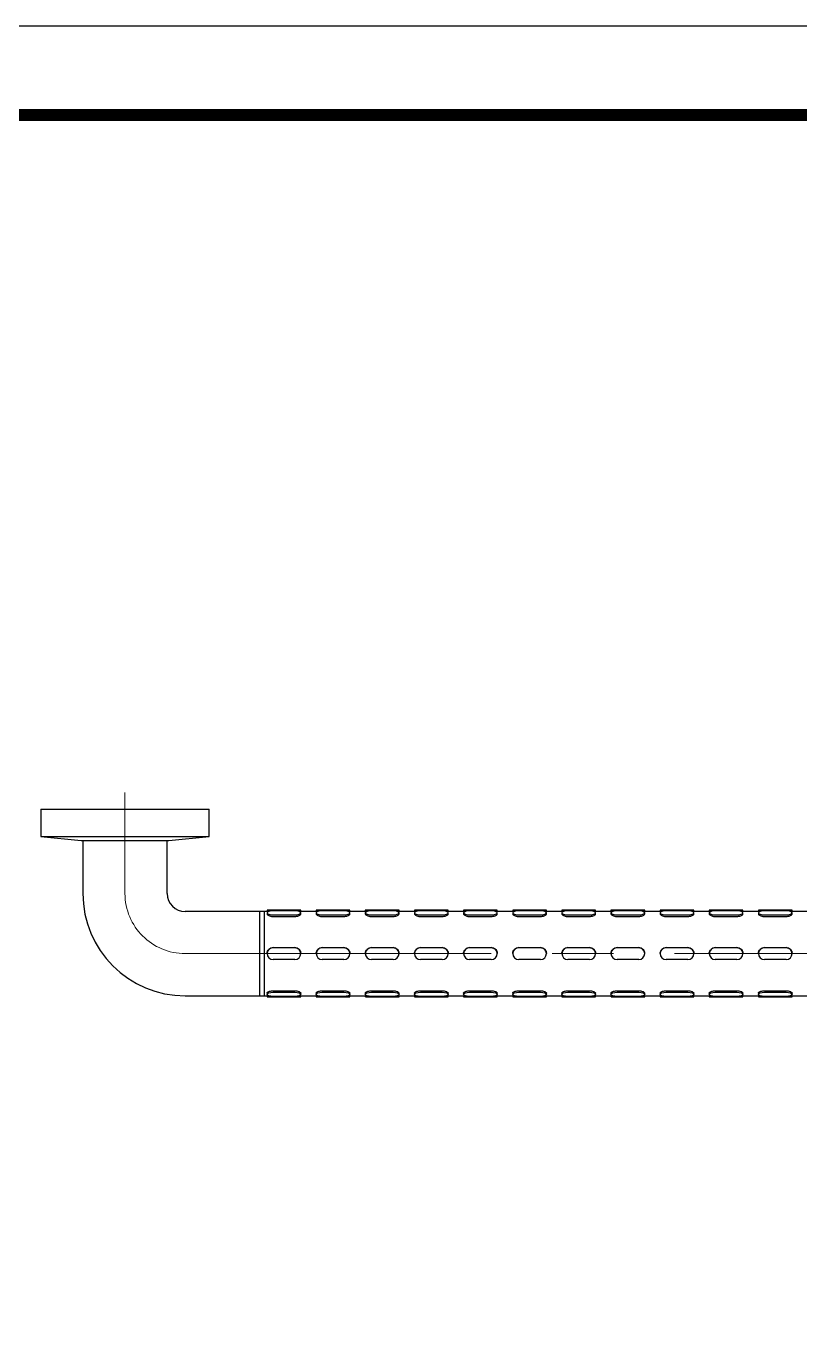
# Model space of a CAD drawing. Extents: x 0 to 2170, y 0 to 1590.
# Drawn here: x 281 to 602, y 1047 to 1590 of the extents above; entities that cross this region are included whole.
import ezdxf

# ---------------------------------------------------------------- set-up
doc = ezdxf.new("R2010")
doc.units = 0
doc.header["$LTSCALE"] = 10
doc.header["$MEASUREMENT"] = 0
doc.linetypes.add('CENTERX2', pattern=[20.32, 12.7, -2.54, 2.54, -2.54])
doc.layers.get('0').update_dxf_attribs({"linetype": 'CONTINUOUS'})
doc.layers.add('中心线层', color=1, linetype='CENTERX2', lineweight=25)

msp = doc.modelspace()

# ---------------------------------------------------------------- linework, layer by layer
at = {"color": 7, "linetype": 'Continuous', "lineweight": 25}
for p, q in [((286.72, 1264.93), (286.72, 1253.55)), ((286.72, 1264.93), (356.72, 1264.93)), ((356.72, 1253.55), (356.72, 1264.93)), ((286.72, 1253.55), (303.47, 1251.93)), ((286.72, 1253.55), (356.72, 1253.55)), ((303.47, 1251.93), (321.72, 1251.93)), ((304.22, 1251.93), (304.22, 1229.93)), ((321.72, 1251.93), (339.97, 1251.93)), ((339.22, 1229.93), (339.22, 1251.93)), ((339.97, 1251.93), (356.72, 1253.55)), ((380.72, 1222.93), (380.72, 1222.43)), ((392.22, 1222.93), (383.22, 1222.93)), ((383.22, 1222.93), (392.22, 1222.93)), ((392.22, 1222.7), (383.22, 1222.7)), ((394.72, 1222.43), (394.72, 1222.93)), ((401.12, 1222.93), (401.12, 1222.43)), ((412.62, 1222.93), (403.62, 1222.93)), ((403.62, 1222.93), (412.62, 1222.93)), ((412.62, 1222.7), (403.62, 1222.7)), ((415.12, 1222.43), (415.12, 1222.93)), ((421.52, 1222.93), (421.52, 1222.43)), ((433.02, 1222.93), (424.02, 1222.93)), ((424.02, 1222.93), (433.02, 1222.93)), ((433.02, 1222.7), (424.02, 1222.7)), ((435.52, 1222.43), (435.52, 1222.93)), ((441.92, 1222.93), (441.92, 1222.43)), ((453.42, 1222.93), (444.42, 1222.93)), ((444.42, 1222.93), (453.42, 1222.93)), ((453.42, 1222.7), (444.42, 1222.7)), ((455.92, 1222.43), (455.92, 1222.93)), ((462.32, 1222.93), (462.32, 1222.43)), ((473.82, 1222.93), (464.82, 1222.93)), ((464.82, 1222.93), (473.82, 1222.93)), ((473.82, 1222.7), (464.82, 1222.7)), ((476.32, 1222.43), (476.32, 1222.93)), ((482.72, 1222.93), (482.72, 1222.43)), ((494.22, 1222.93), (485.22, 1222.93)), ((485.22, 1222.93), (494.22, 1222.93)), ((494.22, 1222.7), (485.22, 1222.7)), ((496.72, 1222.43), (496.72, 1222.93)), ((503.12, 1222.93), (503.12, 1222.43)), ((514.62, 1222.93), (505.62, 1222.93)), ((505.62, 1222.93), (514.62, 1222.93)), ((514.62, 1222.7), (505.62, 1222.7)), ((517.12, 1222.43), (517.12, 1222.93)), ((523.52, 1222.93), (523.52, 1222.43)), ((535.02, 1222.93), (526.02, 1222.93)), ((526.02, 1222.93), (535.02, 1222.93)), ((535.02, 1222.7), (526.02, 1222.7)), ((537.52, 1222.43), (537.52, 1222.93)), ((543.92, 1222.93), (543.92, 1222.43)), ((555.42, 1222.93), (546.42, 1222.93)), ((546.42, 1222.93), (555.42, 1222.93)), ((555.42, 1222.7), (546.42, 1222.7)), ((557.92, 1222.43), (557.92, 1222.93)), ((564.32, 1222.93), (564.32, 1222.43)), ((566.82, 1222.93), (575.82, 1222.93)), ((575.82, 1222.93), (566.82, 1222.93)), ((575.82, 1222.7), (566.82, 1222.7)), ((578.32, 1222.43), (578.32, 1222.93)), ((584.72, 1222.93), (584.72, 1222.43)), ((596.22, 1222.93), (587.22, 1222.93)), ((587.22, 1222.93), (596.22, 1222.93)), ((596.22, 1222.7), (587.22, 1222.7)), ((598.72, 1222.43), (598.72, 1222.93)), ((377.72, 1222.43), (346.72, 1222.43)), ((379.72, 1222.43), (377.72, 1222.43)), ((377.72, 1187.43), (377.72, 1222.43)), ((380.75, 1222.43), (379.72, 1222.43)), ((379.72, 1187.43), (379.72, 1222.43)), ((380.72, 1221.84), (380.72, 1221.37)), ((383.22, 1220.99), (392.22, 1220.99)), ((383.22, 1220.35), (392.22, 1220.35)), ((401.15, 1222.43), (394.69, 1222.43)), ((394.72, 1221.37), (394.72, 1221.84)), ((401.12, 1221.84), (401.12, 1221.37)), ((403.62, 1220.99), (412.62, 1220.99)), ((403.62, 1220.35), (412.62, 1220.35)), ((421.55, 1222.43), (415.09, 1222.43)), ((415.12, 1221.37), (415.12, 1221.84)), ((421.52, 1221.84), (421.52, 1221.37)), ((424.02, 1220.99), (433.02, 1220.99)), ((424.02, 1220.35), (433.02, 1220.35)), ((441.95, 1222.43), (435.49, 1222.43)), ((435.52, 1221.37), (435.52, 1221.84)), ((441.92, 1221.84), (441.92, 1221.37)), ((444.42, 1220.99), (453.42, 1220.99)), ((444.42, 1220.35), (453.42, 1220.35)), ((462.35, 1222.43), (455.89, 1222.43)), ((455.92, 1221.37), (455.92, 1221.84)), ((462.32, 1221.84), (462.32, 1221.37)), ((464.82, 1220.99), (473.82, 1220.99)), ((464.82, 1220.35), (473.82, 1220.35)), ((482.75, 1222.43), (476.29, 1222.43)), ((476.32, 1221.37), (476.32, 1221.84)), ((482.72, 1221.84), (482.72, 1221.37)), ((485.22, 1220.99), (494.22, 1220.99)), ((485.22, 1220.35), (494.22, 1220.35)), ((503.15, 1222.43), (496.69, 1222.43)), ((496.72, 1221.37), (496.72, 1221.84)), ((503.12, 1221.84), (503.12, 1221.37)), ((505.62, 1220.99), (514.62, 1220.99)), ((505.62, 1220.35), (514.62, 1220.35)), ((523.55, 1222.43), (517.09, 1222.43)), ((517.12, 1221.37), (517.12, 1221.84)), ((523.52, 1221.84), (523.52, 1221.37)), ((526.02, 1220.99), (535.02, 1220.99)), ((526.02, 1220.35), (535.02, 1220.35)), ((543.95, 1222.43), (537.49, 1222.43)), ((537.52, 1221.37), (537.52, 1221.84)), ((543.92, 1221.84), (543.92, 1221.37)), ((546.42, 1220.99), (555.42, 1220.99)), ((546.42, 1220.35), (555.42, 1220.35)), ((564.35, 1222.43), (557.89, 1222.43)), ((557.92, 1221.37), (557.92, 1221.84)), ((564.32, 1221.84), (564.32, 1221.37)), ((566.82, 1220.99), (575.82, 1220.99)), ((566.82, 1220.35), (575.82, 1220.35)), ((584.75, 1222.43), (578.29, 1222.43)), ((578.32, 1221.37), (578.32, 1221.84)), ((584.72, 1221.84), (584.72, 1221.37)), ((587.22, 1220.99), (596.22, 1220.99)), ((587.22, 1220.35), (596.22, 1220.35)), ((605.15, 1222.43), (598.69, 1222.43)), ((598.72, 1221.37), (598.72, 1221.84)), ((383.22, 1207.42), (392.22, 1207.42)), ((383.22, 1207.42), (392.22, 1207.42)), ((403.62, 1207.42), (412.62, 1207.42)), ((403.62, 1207.42), (412.62, 1207.42)), ((424.02, 1207.42), (433.02, 1207.42)), ((424.02, 1207.42), (433.02, 1207.42)), ((444.42, 1207.42), (453.42, 1207.42)), ((444.42, 1207.42), (453.42, 1207.42)), ((464.82, 1207.42), (473.82, 1207.42)), ((464.82, 1207.42), (473.82, 1207.42)), ((485.22, 1207.42), (494.22, 1207.42)), ((485.22, 1207.42), (494.22, 1207.42)), ((505.62, 1207.42), (514.62, 1207.42)), ((505.62, 1207.42), (514.62, 1207.42)), ((526.02, 1207.42), (535.02, 1207.42)), ((526.02, 1207.42), (535.02, 1207.42)), ((546.42, 1207.42), (555.42, 1207.42)), ((546.42, 1207.42), (555.42, 1207.42)), ((566.82, 1207.42), (575.82, 1207.42)), ((566.82, 1207.42), (575.82, 1207.42)), ((587.22, 1207.42), (596.22, 1207.42)), ((587.22, 1207.42), (596.22, 1207.42)), ((380.72, 1204.92), (380.72, 1204.92)), ((392.22, 1202.42), (383.22, 1202.42)), ((394.72, 1204.92), (394.72, 1204.92)), ((401.12, 1204.92), (401.12, 1204.92)), ((412.62, 1202.42), (403.62, 1202.42)), ((415.12, 1204.92), (415.12, 1204.92)), ((421.52, 1204.92), (421.52, 1204.92)), ((433.02, 1202.42), (424.02, 1202.42)), ((435.52, 1204.92), (435.52, 1204.92)), ((441.92, 1204.92), (441.92, 1204.92)), ((453.42, 1202.42), (444.42, 1202.42)), ((455.92, 1204.92), (455.92, 1204.92)), ((462.32, 1204.92), (462.32, 1204.92)), ((473.82, 1202.42), (464.82, 1202.42)), ((476.32, 1204.92), (476.32, 1204.92)), ((482.72, 1204.92), (482.72, 1204.92)), ((494.22, 1202.42), (485.22, 1202.42)), ((496.72, 1204.92), (496.72, 1204.92)), ((503.12, 1204.92), (503.12, 1204.92)), ((514.62, 1202.42), (505.62, 1202.42)), ((517.12, 1204.92), (517.12, 1204.92)), ((523.52, 1204.92), (523.52, 1204.92)), ((535.02, 1202.42), (526.02, 1202.42)), ((537.52, 1204.92), (537.52, 1204.92)), ((543.92, 1204.92), (543.92, 1204.92)), ((555.42, 1202.42), (546.42, 1202.42)), ((557.92, 1204.92), (557.92, 1204.92)), ((564.32, 1204.92), (564.32, 1204.92)), ((575.82, 1202.42), (566.82, 1202.42)), ((578.32, 1204.92), (578.32, 1204.92)), ((584.72, 1204.92), (584.72, 1204.92)), ((596.22, 1202.42), (587.22, 1202.42)), ((598.72, 1204.92), (598.72, 1204.92)), ((346.72, 1187.43), (377.72, 1187.43)), ((377.72, 1187.43), (379.72, 1187.43)), ((379.72, 1187.43), (380.75, 1187.43)), ((380.72, 1188.49), (380.72, 1188.01)), ((380.72, 1187.44), (380.72, 1186.93)), ((383.22, 1189.51), (392.22, 1189.51)), ((383.22, 1188.87), (392.22, 1188.87)), ((392.22, 1187.16), (383.22, 1187.16)), ((383.22, 1186.93), (392.22, 1186.93)), ((394.69, 1187.43), (401.15, 1187.43)), ((394.72, 1188.01), (394.72, 1188.49)), ((394.72, 1186.93), (394.72, 1187.44)), ((401.12, 1188.49), (401.12, 1188.01)), ((401.12, 1187.44), (401.12, 1186.93)), ((403.62, 1189.51), (412.62, 1189.51)), ((403.62, 1188.87), (412.62, 1188.87)), ((412.62, 1187.16), (403.62, 1187.16)), ((403.62, 1186.93), (412.62, 1186.93)), ((415.09, 1187.43), (421.55, 1187.43)), ((415.12, 1188.01), (415.12, 1188.49)), ((415.12, 1186.93), (415.12, 1187.44)), ((421.52, 1188.49), (421.52, 1188.01)), ((421.52, 1187.44), (421.52, 1186.93)), ((424.02, 1189.51), (433.02, 1189.51)), ((424.02, 1188.87), (433.02, 1188.87)), ((433.02, 1187.16), (424.02, 1187.16)), ((424.02, 1186.93), (433.02, 1186.93)), ((435.49, 1187.43), (441.95, 1187.43)), ((435.52, 1188.01), (435.52, 1188.49)), ((435.52, 1186.93), (435.52, 1187.44)), ((441.92, 1188.49), (441.92, 1188.01)), ((441.92, 1187.44), (441.92, 1186.93)), ((444.42, 1189.51), (453.42, 1189.51)), ((444.42, 1188.87), (453.42, 1188.87)), ((453.42, 1187.16), (444.42, 1187.16)), ((444.42, 1186.93), (453.42, 1186.93)), ((455.89, 1187.43), (462.35, 1187.43)), ((455.92, 1188.01), (455.92, 1188.49)), ((455.92, 1186.93), (455.92, 1187.44)), ((462.32, 1188.49), (462.32, 1188.01)), ((462.32, 1187.44), (462.32, 1186.93)), ((464.82, 1189.51), (473.82, 1189.51)), ((464.82, 1188.87), (473.82, 1188.87)), ((473.82, 1187.16), (464.82, 1187.16)), ((464.82, 1186.93), (473.82, 1186.93)), ((476.29, 1187.43), (482.75, 1187.43)), ((476.32, 1188.01), (476.32, 1188.49)), ((476.32, 1186.93), (476.32, 1187.44)), ((482.72, 1188.49), (482.72, 1188.01)), ((482.72, 1187.44), (482.72, 1186.93)), ((485.22, 1189.51), (494.22, 1189.51)), ((485.22, 1188.87), (494.22, 1188.87)), ((494.22, 1187.16), (485.22, 1187.16)), ((485.22, 1186.93), (494.22, 1186.93)), ((496.69, 1187.43), (503.15, 1187.43)), ((496.72, 1188.01), (496.72, 1188.49)), ((496.72, 1186.93), (496.72, 1187.44)), ((503.12, 1188.49), (503.12, 1188.01)), ((503.12, 1187.44), (503.12, 1186.93)), ((505.62, 1189.51), (514.62, 1189.51)), ((505.62, 1188.87), (514.62, 1188.87)), ((514.62, 1187.16), (505.62, 1187.16)), ((505.62, 1186.93), (514.62, 1186.93)), ((517.09, 1187.43), (523.55, 1187.43)), ((517.12, 1188.01), (517.12, 1188.49)), ((517.12, 1186.93), (517.12, 1187.44)), ((523.52, 1188.49), (523.52, 1188.01)), ((523.52, 1187.44), (523.52, 1186.93)), ((526.02, 1189.51), (535.02, 1189.51)), ((526.02, 1188.87), (535.02, 1188.87)), ((535.02, 1187.16), (526.02, 1187.16)), ((526.02, 1186.93), (535.02, 1186.93)), ((537.49, 1187.43), (543.95, 1187.43)), ((537.52, 1188.01), (537.52, 1188.49)), ((537.52, 1186.93), (537.52, 1187.44)), ((543.92, 1188.49), (543.92, 1188.01)), ((543.92, 1187.44), (543.92, 1186.93)), ((546.42, 1189.51), (555.42, 1189.51)), ((546.42, 1188.87), (555.42, 1188.87)), ((555.42, 1187.16), (546.42, 1187.16)), ((546.42, 1186.93), (555.42, 1186.93)), ((557.89, 1187.43), (564.35, 1187.43)), ((557.92, 1188.01), (557.92, 1188.49)), ((557.92, 1186.93), (557.92, 1187.44)), ((564.32, 1188.49), (564.32, 1188.01)), ((564.32, 1187.44), (564.32, 1186.93)), ((566.82, 1189.51), (575.82, 1189.51)), ((566.82, 1188.87), (575.82, 1188.87)), ((575.82, 1187.16), (566.82, 1187.16)), ((566.82, 1186.93), (575.82, 1186.93)), ((578.29, 1187.43), (584.75, 1187.43)), ((578.32, 1188.01), (578.32, 1188.49)), ((578.32, 1186.93), (578.32, 1187.44)), ((584.72, 1188.49), (584.72, 1188.01)), ((584.72, 1187.44), (584.72, 1186.93)), ((587.22, 1189.51), (596.22, 1189.51)), ((587.22, 1188.87), (596.22, 1188.87)), ((596.22, 1187.16), (587.22, 1187.16)), ((587.22, 1186.93), (596.22, 1186.93)), ((598.69, 1187.43), (605.15, 1187.43)), ((598.72, 1188.01), (598.72, 1188.49)), ((598.72, 1186.93), (598.72, 1187.44))]:
    msp.add_line(p, q, dxfattribs=at)
at = {"ltscale": 0.5}
msp.add_lwpolyline([(0, 0), (2170, 0), (2170, 1590), (0, 1590)], close=True, dxfattribs=at)
at = {"color": 5, "linetype": 'ByBlock', "lineweight": 200, "const_width": 5}
msp.add_lwpolyline([(34.89, 68.08), (2134.89, 68.08), (2134.89, 1553.08), (34.89, 1553.08)], close=True, dxfattribs=at)
at = {"color": 7, "linetype": 'Continuous', "lineweight": 25, "flags": 128}
for points in [[(383.22, 1222.93), (382.26, 1222.93), (381.45, 1222.93), (380.91, 1222.93), (380.72, 1222.93), (380.91, 1222.93), (381.45, 1222.93), (382.26, 1222.93), (383.22, 1222.93)], [(383.22, 1222.7), (382.26, 1222.63), (381.45, 1222.45), (380.91, 1222.17), (380.72, 1221.84), (380.91, 1221.51), (381.45, 1221.24), (382.26, 1221.05), (383.22, 1220.99)], [(392.22, 1222.93), (393.18, 1222.93), (393.99, 1222.93), (394.53, 1222.93), (394.72, 1222.93), (394.53, 1222.93), (393.99, 1222.93), (393.18, 1222.93), (392.22, 1222.93)], [(392.22, 1220.99), (393.18, 1221.05), (393.99, 1221.24), (394.53, 1221.51), (394.72, 1221.84), (394.53, 1222.17), (393.99, 1222.45), (393.18, 1222.63), (392.22, 1222.7)], [(403.62, 1222.93), (402.66, 1222.93), (401.85, 1222.93), (401.31, 1222.93), (401.12, 1222.93), (401.31, 1222.93), (401.85, 1222.93), (402.66, 1222.93), (403.62, 1222.93)], [(403.62, 1222.7), (402.66, 1222.63), (401.85, 1222.45), (401.31, 1222.17), (401.12, 1221.84), (401.31, 1221.51), (401.85, 1221.24), (402.66, 1221.05), (403.62, 1220.99)], [(412.62, 1222.93), (413.58, 1222.93), (414.39, 1222.93), (414.93, 1222.93), (415.12, 1222.93), (414.93, 1222.93), (414.39, 1222.93), (413.58, 1222.93), (412.62, 1222.93)], [(412.62, 1220.99), (413.58, 1221.05), (414.39, 1221.24), (414.93, 1221.51), (415.12, 1221.84), (414.93, 1222.17), (414.39, 1222.45), (413.58, 1222.63), (412.62, 1222.7)], [(424.02, 1222.93), (423.06, 1222.93), (422.25, 1222.93), (421.71, 1222.93), (421.52, 1222.93), (421.71, 1222.93), (422.25, 1222.93), (423.06, 1222.93), (424.02, 1222.93)], [(424.02, 1222.7), (423.06, 1222.63), (422.25, 1222.45), (421.71, 1222.17), (421.52, 1221.84), (421.71, 1221.51), (422.25, 1221.24), (423.06, 1221.05), (424.02, 1220.99)], [(433.02, 1222.93), (433.98, 1222.93), (434.79, 1222.93), (435.33, 1222.93), (435.52, 1222.93), (435.33, 1222.93), (434.79, 1222.93), (433.98, 1222.93), (433.02, 1222.93)], [(433.02, 1220.99), (433.98, 1221.05), (434.79, 1221.24), (435.33, 1221.51), (435.52, 1221.84), (435.33, 1222.17), (434.79, 1222.45), (433.98, 1222.63), (433.02, 1222.7)], [(444.42, 1222.93), (443.46, 1222.93), (442.65, 1222.93), (442.11, 1222.93), (441.92, 1222.93), (442.11, 1222.93), (442.65, 1222.93), (443.46, 1222.93), (444.42, 1222.93)], [(444.42, 1222.7), (443.46, 1222.63), (442.65, 1222.45), (442.11, 1222.17), (441.92, 1221.84), (442.11, 1221.51), (442.65, 1221.24), (443.46, 1221.05), (444.42, 1220.99)], [(453.42, 1222.93), (454.38, 1222.93), (455.19, 1222.93), (455.73, 1222.93), (455.92, 1222.93), (455.73, 1222.93), (455.19, 1222.93), (454.38, 1222.93), (453.42, 1222.93)], [(453.42, 1220.99), (454.38, 1221.05), (455.19, 1221.24), (455.73, 1221.51), (455.92, 1221.84), (455.73, 1222.17), (455.19, 1222.45), (454.38, 1222.63), (453.42, 1222.7)], [(464.82, 1222.93), (463.86, 1222.93), (463.05, 1222.93), (462.51, 1222.93), (462.32, 1222.93), (462.51, 1222.93), (463.05, 1222.93), (463.86, 1222.93), (464.82, 1222.93)], [(464.82, 1222.7), (463.86, 1222.63), (463.05, 1222.45), (462.51, 1222.17), (462.32, 1221.84), (462.51, 1221.51), (463.05, 1221.24), (463.86, 1221.05), (464.82, 1220.99)], [(473.82, 1222.93), (474.78, 1222.93), (475.59, 1222.93), (476.13, 1222.93), (476.32, 1222.93), (476.13, 1222.93), (475.59, 1222.93), (474.78, 1222.93), (473.82, 1222.93)], [(473.82, 1220.99), (474.78, 1221.05), (475.59, 1221.24), (476.13, 1221.51), (476.32, 1221.84), (476.13, 1222.17), (475.59, 1222.45), (474.78, 1222.63), (473.82, 1222.7)], [(485.22, 1222.93), (484.26, 1222.93), (483.45, 1222.93), (482.91, 1222.93), (482.72, 1222.93), (482.91, 1222.93), (483.45, 1222.93), (484.26, 1222.93), (485.22, 1222.93)], [(485.22, 1222.7), (484.26, 1222.63), (483.45, 1222.45), (482.91, 1222.17), (482.72, 1221.84), (482.91, 1221.51), (483.45, 1221.24), (484.26, 1221.05), (485.22, 1220.99)], [(494.22, 1222.93), (495.18, 1222.93), (495.99, 1222.93), (496.53, 1222.93), (496.72, 1222.93), (496.53, 1222.93), (495.99, 1222.93), (495.18, 1222.93), (494.22, 1222.93)], [(494.22, 1220.99), (495.18, 1221.05), (495.99, 1221.24), (496.53, 1221.51), (496.72, 1221.84), (496.53, 1222.17), (495.99, 1222.45), (495.18, 1222.63), (494.22, 1222.7)], [(505.62, 1222.93), (504.66, 1222.93), (503.85, 1222.93), (503.31, 1222.93), (503.12, 1222.93), (503.31, 1222.93), (503.85, 1222.93), (504.66, 1222.93), (505.62, 1222.93)], [(505.62, 1222.7), (504.66, 1222.63), (503.85, 1222.45), (503.31, 1222.17), (503.12, 1221.84), (503.31, 1221.51), (503.85, 1221.24), (504.66, 1221.05), (505.62, 1220.99)], [(514.62, 1222.93), (515.58, 1222.93), (516.39, 1222.93), (516.93, 1222.93), (517.12, 1222.93), (516.93, 1222.93), (516.39, 1222.93), (515.58, 1222.93), (514.62, 1222.93)], [(514.62, 1220.99), (515.58, 1221.05), (516.39, 1221.24), (516.93, 1221.51), (517.12, 1221.84), (516.93, 1222.17), (516.39, 1222.45), (515.58, 1222.63), (514.62, 1222.7)], [(526.02, 1222.93), (525.06, 1222.93), (524.25, 1222.93), (523.71, 1222.93), (523.52, 1222.93), (523.71, 1222.93), (524.25, 1222.93), (525.06, 1222.93), (526.02, 1222.93)], [(526.02, 1222.7), (525.06, 1222.63), (524.25, 1222.45), (523.71, 1222.17), (523.52, 1221.84), (523.71, 1221.51), (524.25, 1221.24), (525.06, 1221.05), (526.02, 1220.99)], [(535.02, 1222.93), (535.98, 1222.93), (536.79, 1222.93), (537.33, 1222.93), (537.52, 1222.93), (537.33, 1222.93), (536.79, 1222.93), (535.98, 1222.93), (535.02, 1222.93)], [(535.02, 1220.99), (535.98, 1221.05), (536.79, 1221.24), (537.33, 1221.51), (537.52, 1221.84), (537.33, 1222.17), (536.79, 1222.45), (535.98, 1222.63), (535.02, 1222.7)], [(546.42, 1222.93), (545.46, 1222.93), (544.65, 1222.93), (544.11, 1222.93), (543.92, 1222.93), (544.11, 1222.93), (544.65, 1222.93), (545.46, 1222.93), (546.42, 1222.93)], [(546.42, 1222.7), (545.46, 1222.63), (544.65, 1222.45), (544.11, 1222.17), (543.92, 1221.84), (544.11, 1221.51), (544.65, 1221.24), (545.46, 1221.05), (546.42, 1220.99)], [(555.42, 1222.93), (556.38, 1222.93), (557.19, 1222.93), (557.73, 1222.93), (557.92, 1222.93), (557.73, 1222.93), (557.19, 1222.93), (556.38, 1222.93), (555.42, 1222.93)], [(555.42, 1220.99), (556.38, 1221.05), (557.19, 1221.24), (557.73, 1221.51), (557.92, 1221.84), (557.73, 1222.17), (557.19, 1222.45), (556.38, 1222.63), (555.42, 1222.7)], [(566.82, 1222.93), (565.86, 1222.93), (565.05, 1222.93), (564.51, 1222.93), (564.32, 1222.93), (564.51, 1222.93), (565.05, 1222.93), (565.86, 1222.93), (566.82, 1222.93)], [(566.82, 1222.7), (565.86, 1222.63), (565.05, 1222.45), (564.51, 1222.17), (564.32, 1221.84), (564.51, 1221.51), (565.05, 1221.24), (565.86, 1221.05), (566.82, 1220.99)], [(575.82, 1222.93), (576.78, 1222.93), (577.59, 1222.93), (578.13, 1222.93), (578.32, 1222.93), (578.13, 1222.93), (577.59, 1222.93), (576.78, 1222.93), (575.82, 1222.93)], [(575.82, 1220.99), (576.78, 1221.05), (577.59, 1221.24), (578.13, 1221.51), (578.32, 1221.84), (578.13, 1222.17), (577.59, 1222.45), (576.78, 1222.63), (575.82, 1222.7)], [(587.22, 1222.93), (586.26, 1222.93), (585.45, 1222.93), (584.91, 1222.93), (584.72, 1222.93), (584.91, 1222.93), (585.45, 1222.93), (586.26, 1222.93), (587.22, 1222.93)], [(587.22, 1222.7), (586.26, 1222.63), (585.45, 1222.45), (584.91, 1222.17), (584.72, 1221.84), (584.91, 1221.51), (585.45, 1221.24), (586.26, 1221.05), (587.22, 1220.99)], [(596.22, 1222.93), (597.18, 1222.93), (597.99, 1222.93), (598.53, 1222.93), (598.72, 1222.93), (598.53, 1222.93), (597.99, 1222.93), (597.18, 1222.93), (596.22, 1222.93)], [(596.22, 1220.99), (597.18, 1221.05), (597.99, 1221.24), (598.53, 1221.51), (598.72, 1221.84), (598.53, 1222.17), (597.99, 1222.45), (597.18, 1222.63), (596.22, 1222.7)], [(383.22, 1187.16), (382.26, 1187.23), (381.45, 1187.41), (380.91, 1187.69), (380.72, 1188.01), (380.91, 1188.34), (381.45, 1188.62), (382.26, 1188.8), (383.22, 1188.87)], [(392.22, 1188.87), (393.18, 1188.8), (393.99, 1188.62), (394.53, 1188.34), (394.72, 1188.01), (394.53, 1187.69), (393.99, 1187.41), (393.18, 1187.23), (392.22, 1187.16)], [(403.62, 1187.16), (402.66, 1187.23), (401.85, 1187.41), (401.31, 1187.69), (401.12, 1188.01), (401.31, 1188.34), (401.85, 1188.62), (402.66, 1188.8), (403.62, 1188.87)], [(412.62, 1188.87), (413.58, 1188.8), (414.39, 1188.62), (414.93, 1188.34), (415.12, 1188.01), (414.93, 1187.69), (414.39, 1187.41), (413.58, 1187.23), (412.62, 1187.16)], [(424.02, 1187.16), (423.06, 1187.23), (422.25, 1187.41), (421.71, 1187.69), (421.52, 1188.01), (421.71, 1188.34), (422.25, 1188.62), (423.06, 1188.8), (424.02, 1188.87)], [(433.02, 1188.87), (433.98, 1188.8), (434.79, 1188.62), (435.33, 1188.34), (435.52, 1188.01), (435.33, 1187.69), (434.79, 1187.41), (433.98, 1187.23), (433.02, 1187.16)], [(444.42, 1187.16), (443.46, 1187.23), (442.65, 1187.41), (442.11, 1187.69), (441.92, 1188.01), (442.11, 1188.34), (442.65, 1188.62), (443.46, 1188.8), (444.42, 1188.87)], [(453.42, 1188.87), (454.38, 1188.8), (455.19, 1188.62), (455.73, 1188.34), (455.92, 1188.01), (455.73, 1187.69), (455.19, 1187.41), (454.38, 1187.23), (453.42, 1187.16)], [(464.82, 1187.16), (463.86, 1187.23), (463.05, 1187.41), (462.51, 1187.69), (462.32, 1188.01), (462.51, 1188.34), (463.05, 1188.62), (463.86, 1188.8), (464.82, 1188.87)], [(473.82, 1188.87), (474.78, 1188.8), (475.59, 1188.62), (476.13, 1188.34), (476.32, 1188.01), (476.13, 1187.69), (475.59, 1187.41), (474.78, 1187.23), (473.82, 1187.16)], [(485.22, 1187.16), (484.26, 1187.23), (483.45, 1187.41), (482.91, 1187.69), (482.72, 1188.01), (482.91, 1188.34), (483.45, 1188.62), (484.26, 1188.8), (485.22, 1188.87)], [(494.22, 1188.87), (495.18, 1188.8), (495.99, 1188.62), (496.53, 1188.34), (496.72, 1188.01), (496.53, 1187.69), (495.99, 1187.41), (495.18, 1187.23), (494.22, 1187.16)], [(505.62, 1187.16), (504.66, 1187.23), (503.85, 1187.41), (503.31, 1187.69), (503.12, 1188.01), (503.31, 1188.34), (503.85, 1188.62), (504.66, 1188.8), (505.62, 1188.87)], [(514.62, 1188.87), (515.58, 1188.8), (516.39, 1188.62), (516.93, 1188.34), (517.12, 1188.01), (516.93, 1187.69), (516.39, 1187.41), (515.58, 1187.23), (514.62, 1187.16)], [(526.02, 1187.16), (525.06, 1187.23), (524.25, 1187.41), (523.71, 1187.69), (523.52, 1188.01), (523.71, 1188.34), (524.25, 1188.62), (525.06, 1188.8), (526.02, 1188.87)], [(535.02, 1188.87), (535.98, 1188.8), (536.79, 1188.62), (537.33, 1188.34), (537.52, 1188.01), (537.33, 1187.69), (536.79, 1187.41), (535.98, 1187.23), (535.02, 1187.16)], [(546.42, 1187.16), (545.46, 1187.23), (544.65, 1187.41), (544.11, 1187.69), (543.92, 1188.01), (544.11, 1188.34), (544.65, 1188.62), (545.46, 1188.8), (546.42, 1188.87)], [(555.42, 1188.87), (556.38, 1188.8), (557.19, 1188.62), (557.73, 1188.34), (557.92, 1188.01), (557.73, 1187.69), (557.19, 1187.41), (556.38, 1187.23), (555.42, 1187.16)], [(566.82, 1187.16), (565.86, 1187.23), (565.05, 1187.41), (564.51, 1187.69), (564.32, 1188.01), (564.51, 1188.34), (565.05, 1188.62), (565.86, 1188.8), (566.82, 1188.87)], [(575.82, 1188.87), (576.78, 1188.8), (577.59, 1188.62), (578.13, 1188.34), (578.32, 1188.01), (578.13, 1187.69), (577.59, 1187.41), (576.78, 1187.23), (575.82, 1187.16)], [(587.22, 1187.16), (586.26, 1187.23), (585.45, 1187.41), (584.91, 1187.69), (584.72, 1188.01), (584.91, 1188.34), (585.45, 1188.62), (586.26, 1188.8), (587.22, 1188.87)], [(596.22, 1188.87), (597.18, 1188.8), (597.99, 1188.62), (598.53, 1188.34), (598.72, 1188.01), (598.53, 1187.69), (597.99, 1187.41), (597.18, 1187.23), (596.22, 1187.16)]]:
    msp.add_lwpolyline(points, dxfattribs=at)
at = {"color": 7, "linetype": 'Continuous', "lineweight": 25}
for centre, radius, start, end in [((346.72, 1229.93), 42.5, 180, 270), ((346.72, 1229.93), 7.5, 180, 270), ((383.22, 1204.92), 2.5, 90, 270), ((392.22, 1204.92), 2.5, 270, 90), ((403.62, 1204.92), 2.5, 90, 270), ((412.62, 1204.92), 2.5, 270, 90), ((424.02, 1204.92), 2.5, 90, 270), ((433.02, 1204.92), 2.5, 270, 90), ((444.42, 1204.92), 2.5, 90, 270), ((453.42, 1204.92), 2.5, 270, 90), ((464.82, 1204.92), 2.5, 90, 270), ((473.82, 1204.92), 2.5, 270, 90), ((485.22, 1204.92), 2.5, 90, 270), ((494.22, 1204.92), 2.5, 270, 90), ((505.62, 1204.92), 2.5, 90, 270), ((514.62, 1204.92), 2.5, 270, 90), ((526.02, 1204.92), 2.5, 90, 270), ((535.02, 1204.92), 2.5, 270, 90), ((546.42, 1204.92), 2.5, 90, 270), ((555.42, 1204.92), 2.5, 270, 90), ((566.82, 1204.92), 2.5, 90, 270), ((575.82, 1204.92), 2.5, 270, 90), ((587.22, 1204.92), 2.5, 90, 270), ((596.22, 1204.92), 2.5, 270, 90), ((382.6, 2015.45), 828.52, 269.87034, 270.04322), ((392.85, 2015.45), 828.52, 269.95678, 270.12966), ((403, 2015.45), 828.52, 269.87034, 270.04322), ((413.25, 2015.45), 828.52, 269.95678, 270.12966), ((423.4, 2015.45), 828.52, 269.87034, 270.04322), ((433.65, 2015.45), 828.52, 269.95678, 270.12966), ((443.8, 2015.45), 828.52, 269.87034, 270.04322), ((454.05, 2015.45), 828.52, 269.95678, 270.12966), ((464.2, 2015.45), 828.52, 269.87034, 270.04322), ((474.45, 2015.45), 828.52, 269.95678, 270.12966), ((484.6, 2015.45), 828.52, 269.87034, 270.04322), ((494.85, 2015.45), 828.52, 269.95678, 270.12966), ((505, 2015.45), 828.52, 269.87034, 270.04322), ((515.25, 2015.45), 828.52, 269.95678, 270.12966), ((525.4, 2015.45), 828.52, 269.87034, 270.04322), ((535.65, 2015.45), 828.52, 269.95678, 270.12966), ((545.8, 2015.45), 828.52, 269.87034, 270.04322), ((556.05, 2015.45), 828.52, 269.95678, 270.12966), ((566.2, 2015.45), 828.52, 269.87034, 270.04322), ((576.45, 2015.45), 828.52, 269.95678, 270.12966), ((586.6, 2015.45), 828.52, 269.87034, 270.04322), ((596.85, 2015.45), 828.52, 269.95678, 270.12966)]:
    msp.add_arc(centre, radius, start, end, dxfattribs=at)
for points, knots in [([(380.75, 1222.43), (380.74, 1222.43), (380.71, 1222.43), (380.89, 1222.41), (381.17, 1222.37), (381.28, 1222.36)], [0, 0, 0, 0, 0.173629, 0.669956, 1, 1, 1, 1]), ([(380.75, 1221.37), (380.74, 1221.34), (380.71, 1221.22), (380.94, 1220.97), (381.41, 1220.68), (382.11, 1220.45), (382.75, 1220.36), (383.13, 1220.35), (383.22, 1220.35)], [0, 0, 0, 0, 0.070496, 0.28295, 0.496154, 0.711255, 0.926476, 1, 1, 1, 1]), ([(392.22, 1220.35), (392.5, 1220.36), (393.06, 1220.39), (393.81, 1220.59), (394.37, 1220.86), (394.69, 1221.14), (394.69, 1221.3), (394.69, 1221.37)], [0, 0, 0, 0, 0.213248, 0.426444, 0.641012, 0.856495, 1, 1, 1, 1]), ([(394.15, 1222.36), (394.21, 1222.37), (394.47, 1222.39), (394.69, 1222.43), (394.69, 1222.43), (394.69, 1222.43)], [0, 0, 0, 0, 0.163077, 0.661373, 1, 1, 1, 1]), ([(401.15, 1222.43), (401.14, 1222.43), (401.11, 1222.43), (401.29, 1222.41), (401.57, 1222.37), (401.68, 1222.36)], [0, 0, 0, 0, 0.173629, 0.669956, 1, 1, 1, 1]), ([(401.15, 1221.37), (401.14, 1221.34), (401.11, 1221.22), (401.34, 1220.97), (401.81, 1220.68), (402.51, 1220.45), (403.15, 1220.36), (403.53, 1220.35), (403.62, 1220.35)], [0, 0, 0, 0, 0.070496, 0.28295, 0.496154, 0.711255, 0.926476, 1, 1, 1, 1]), ([(412.62, 1220.35), (412.9, 1220.36), (413.46, 1220.39), (414.21, 1220.59), (414.77, 1220.86), (415.09, 1221.14), (415.09, 1221.3), (415.09, 1221.37)], [0, 0, 0, 0, 0.213248, 0.426444, 0.641012, 0.856495, 1, 1, 1, 1]), ([(414.55, 1222.36), (414.61, 1222.37), (414.87, 1222.39), (415.09, 1222.43), (415.09, 1222.43), (415.09, 1222.43)], [0, 0, 0, 0, 0.1630768, 0.6613734, 1, 1, 1, 1]), ([(421.55, 1222.43), (421.54, 1222.43), (421.51, 1222.43), (421.69, 1222.41), (421.97, 1222.37), (422.08, 1222.36)], [0, 0, 0, 0, 0.173629, 0.669956, 1, 1, 1, 1]), ([(421.55, 1221.37), (421.54, 1221.34), (421.51, 1221.22), (421.74, 1220.97), (422.21, 1220.68), (422.91, 1220.45), (423.55, 1220.36), (423.93, 1220.35), (424.02, 1220.35)], [0, 0, 0, 0, 0.070496, 0.28295, 0.496154, 0.711255, 0.926476, 1, 1, 1, 1]), ([(433.02, 1220.35), (433.3, 1220.36), (433.86, 1220.39), (434.61, 1220.59), (435.17, 1220.86), (435.49, 1221.14), (435.49, 1221.3), (435.49, 1221.37)], [0, 0, 0, 0, 0.213248, 0.426444, 0.641012, 0.856495, 1, 1, 1, 1]), ([(434.95, 1222.36), (435.01, 1222.37), (435.27, 1222.39), (435.49, 1222.43), (435.49, 1222.43), (435.49, 1222.43)], [0, 0, 0, 0, 0.1630768, 0.6613734, 1, 1, 1, 1]), ([(441.95, 1222.43), (441.94, 1222.43), (441.91, 1222.43), (442.09, 1222.41), (442.37, 1222.37), (442.48, 1222.36)], [0, 0, 0, 0, 0.173629, 0.669956, 1, 1, 1, 1]), ([(441.95, 1221.37), (441.94, 1221.34), (441.91, 1221.22), (442.14, 1220.97), (442.61, 1220.68), (443.31, 1220.45), (443.95, 1220.36), (444.33, 1220.35), (444.42, 1220.35)], [0, 0, 0, 0, 0.070496, 0.28295, 0.496154, 0.711255, 0.926476, 1, 1, 1, 1]), ([(453.42, 1220.35), (453.7, 1220.36), (454.26, 1220.39), (455.01, 1220.59), (455.57, 1220.86), (455.89, 1221.14), (455.89, 1221.3), (455.89, 1221.37)], [0, 0, 0, 0, 0.213248, 0.426444, 0.641012, 0.856495, 1, 1, 1, 1]), ([(455.35, 1222.36), (455.41, 1222.37), (455.67, 1222.39), (455.89, 1222.43), (455.89, 1222.43), (455.89, 1222.43)], [0, 0, 0, 0, 0.163077, 0.661373, 1, 1, 1, 1]), ([(462.35, 1222.43), (462.34, 1222.43), (462.31, 1222.43), (462.49, 1222.41), (462.77, 1222.37), (462.88, 1222.36)], [0, 0, 0, 0, 0.173629, 0.669956, 1, 1, 1, 1]), ([(462.35, 1221.37), (462.34, 1221.34), (462.31, 1221.22), (462.54, 1220.97), (463.01, 1220.68), (463.71, 1220.45), (464.35, 1220.36), (464.73, 1220.35), (464.82, 1220.35)], [0, 0, 0, 0, 0.070496, 0.28295, 0.496154, 0.711255, 0.926476, 1, 1, 1, 1]), ([(473.82, 1220.35), (474.1, 1220.36), (474.66, 1220.39), (475.41, 1220.59), (475.97, 1220.86), (476.29, 1221.14), (476.29, 1221.3), (476.29, 1221.37)], [0, 0, 0, 0, 0.213248, 0.426444, 0.641012, 0.856495, 1, 1, 1, 1]), ([(475.75, 1222.36), (475.81, 1222.37), (476.07, 1222.39), (476.29, 1222.43), (476.29, 1222.43), (476.29, 1222.43)], [0, 0, 0, 0, 0.1630768, 0.6613734, 1, 1, 1, 1]), ([(482.75, 1222.43), (482.74, 1222.43), (482.71, 1222.43), (482.89, 1222.41), (483.17, 1222.37), (483.28, 1222.36)], [0, 0, 0, 0, 0.173629, 0.669956, 1, 1, 1, 1]), ([(482.75, 1221.37), (482.74, 1221.34), (482.71, 1221.22), (482.94, 1220.97), (483.41, 1220.68), (484.11, 1220.45), (484.75, 1220.36), (485.13, 1220.35), (485.22, 1220.35)], [0, 0, 0, 0, 0.070496, 0.28295, 0.496154, 0.711255, 0.926476, 1, 1, 1, 1]), ([(494.22, 1220.35), (494.5, 1220.36), (495.06, 1220.39), (495.81, 1220.59), (496.37, 1220.86), (496.69, 1221.14), (496.69, 1221.3), (496.69, 1221.37)], [0, 0, 0, 0, 0.213248, 0.426444, 0.641012, 0.856495, 1, 1, 1, 1]), ([(496.15, 1222.36), (496.21, 1222.37), (496.47, 1222.39), (496.69, 1222.43), (496.69, 1222.43), (496.69, 1222.43)], [0, 0, 0, 0, 0.163077, 0.661373, 1, 1, 1, 1]), ([(503.15, 1222.43), (503.14, 1222.43), (503.11, 1222.43), (503.29, 1222.41), (503.57, 1222.37), (503.68, 1222.36)], [0, 0, 0, 0, 0.173629, 0.669956, 1, 1, 1, 1]), ([(503.15, 1221.37), (503.14, 1221.34), (503.11, 1221.22), (503.34, 1220.97), (503.81, 1220.68), (504.51, 1220.45), (505.15, 1220.36), (505.53, 1220.35), (505.62, 1220.35)], [0, 0, 0, 0, 0.070496, 0.28295, 0.496154, 0.711255, 0.926476, 1, 1, 1, 1]), ([(514.62, 1220.35), (514.9, 1220.36), (515.46, 1220.39), (516.21, 1220.59), (516.77, 1220.86), (517.09, 1221.14), (517.09, 1221.3), (517.09, 1221.37)], [0, 0, 0, 0, 0.213248, 0.426444, 0.641012, 0.856495, 1, 1, 1, 1]), ([(516.55, 1222.36), (516.61, 1222.37), (516.87, 1222.39), (517.09, 1222.43), (517.09, 1222.43), (517.09, 1222.43)], [0, 0, 0, 0, 0.163077, 0.661373, 1, 1, 1, 1]), ([(523.55, 1222.43), (523.54, 1222.43), (523.51, 1222.43), (523.69, 1222.41), (523.97, 1222.37), (524.08, 1222.36)], [0, 0, 0, 0, 0.173629, 0.669956, 1, 1, 1, 1]), ([(523.55, 1221.37), (523.54, 1221.34), (523.51, 1221.22), (523.74, 1220.97), (524.21, 1220.68), (524.91, 1220.45), (525.55, 1220.36), (525.93, 1220.35), (526.02, 1220.35)], [0, 0, 0, 0, 0.070496, 0.28295, 0.496154, 0.711255, 0.926476, 1, 1, 1, 1]), ([(535.02, 1220.35), (535.3, 1220.36), (535.86, 1220.39), (536.61, 1220.59), (537.17, 1220.86), (537.49, 1221.14), (537.49, 1221.3), (537.49, 1221.37)], [0, 0, 0, 0, 0.213248, 0.426444, 0.641012, 0.856495, 1, 1, 1, 1]), ([(536.95, 1222.36), (537.01, 1222.37), (537.27, 1222.39), (537.49, 1222.43), (537.49, 1222.43), (537.49, 1222.43)], [0, 0, 0, 0, 0.163077, 0.661373, 1, 1, 1, 1]), ([(543.95, 1222.43), (543.94, 1222.43), (543.91, 1222.43), (544.09, 1222.41), (544.37, 1222.37), (544.48, 1222.36)], [0, 0, 0, 0, 0.1736294, 0.6699564, 1, 1, 1, 1]), ([(543.95, 1221.37), (543.94, 1221.34), (543.91, 1221.22), (544.14, 1220.97), (544.61, 1220.68), (545.31, 1220.45), (545.95, 1220.36), (546.33, 1220.35), (546.42, 1220.35)], [0, 0, 0, 0, 0.070496, 0.28295, 0.496154, 0.711255, 0.926476, 1, 1, 1, 1]), ([(555.42, 1220.35), (555.7, 1220.36), (556.26, 1220.39), (557.01, 1220.59), (557.57, 1220.86), (557.89, 1221.14), (557.89, 1221.3), (557.89, 1221.37)], [0, 0, 0, 0, 0.213248, 0.426444, 0.641012, 0.856495, 1, 1, 1, 1]), ([(557.35, 1222.36), (557.41, 1222.37), (557.67, 1222.39), (557.89, 1222.43), (557.89, 1222.43), (557.89, 1222.43)], [0, 0, 0, 0, 0.163077, 0.661373, 1, 1, 1, 1]), ([(564.35, 1222.43), (564.34, 1222.43), (564.31, 1222.43), (564.49, 1222.41), (564.77, 1222.37), (564.88, 1222.36)], [0, 0, 0, 0, 0.173629, 0.669956, 1, 1, 1, 1]), ([(564.35, 1221.37), (564.34, 1221.34), (564.31, 1221.22), (564.54, 1220.97), (565.01, 1220.68), (565.71, 1220.45), (566.35, 1220.36), (566.73, 1220.35), (566.82, 1220.35)], [0, 0, 0, 0, 0.070496, 0.28295, 0.496154, 0.711255, 0.926476, 1, 1, 1, 1]), ([(575.82, 1220.35), (576.1, 1220.36), (576.66, 1220.39), (577.41, 1220.59), (577.97, 1220.86), (578.29, 1221.14), (578.29, 1221.3), (578.29, 1221.37)], [0, 0, 0, 0, 0.213248, 0.426444, 0.641012, 0.856495, 1, 1, 1, 1]), ([(577.75, 1222.36), (577.81, 1222.37), (578.07, 1222.39), (578.29, 1222.43), (578.29, 1222.43), (578.29, 1222.43)], [0, 0, 0, 0, 0.163077, 0.661373, 1, 1, 1, 1]), ([(584.75, 1222.43), (584.74, 1222.43), (584.71, 1222.43), (584.89, 1222.41), (585.17, 1222.37), (585.28, 1222.36)], [0, 0, 0, 0, 0.173629, 0.669956, 1, 1, 1, 1]), ([(584.75, 1221.37), (584.74, 1221.34), (584.71, 1221.22), (584.94, 1220.97), (585.41, 1220.68), (586.11, 1220.45), (586.75, 1220.36), (587.13, 1220.35), (587.22, 1220.35)], [0, 0, 0, 0, 0.070496, 0.28295, 0.496154, 0.711255, 0.926476, 1, 1, 1, 1]), ([(596.22, 1220.35), (596.5, 1220.36), (597.06, 1220.39), (597.81, 1220.59), (598.37, 1220.86), (598.69, 1221.14), (598.69, 1221.3), (598.69, 1221.37)], [0, 0, 0, 0, 0.213248, 0.426444, 0.641012, 0.856495, 1, 1, 1, 1]), ([(598.15, 1222.36), (598.21, 1222.37), (598.47, 1222.39), (598.69, 1222.43), (598.69, 1222.43), (598.69, 1222.43)], [0, 0, 0, 0, 0.163077, 0.661373, 1, 1, 1, 1]), ([(380.75, 1204.92), (380.74, 1205.01), (380.71, 1205.38), (380.94, 1206.02), (381.41, 1206.71), (382.11, 1207.21), (382.75, 1207.4), (383.13, 1207.42), (383.22, 1207.42)], [0, 0, 0, 0, 0.070496, 0.28295, 0.496154, 0.711255, 0.926476, 1, 1, 1, 1]), ([(392.22, 1207.42), (392.5, 1207.39), (393.06, 1207.34), (393.81, 1206.91), (394.37, 1206.28), (394.69, 1205.58), (394.69, 1205.11), (394.69, 1204.92)], [0, 0, 0, 0, 0.213248, 0.426444, 0.641012, 0.856495, 1, 1, 1, 1]), ([(401.15, 1204.92), (401.14, 1205.01), (401.11, 1205.38), (401.34, 1206.02), (401.81, 1206.71), (402.51, 1207.21), (403.15, 1207.4), (403.53, 1207.42), (403.62, 1207.42)], [0, 0, 0, 0, 0.070496, 0.28295, 0.496154, 0.711255, 0.926476, 1, 1, 1, 1]), ([(412.62, 1207.42), (412.9, 1207.39), (413.46, 1207.34), (414.21, 1206.91), (414.77, 1206.28), (415.09, 1205.58), (415.09, 1205.11), (415.09, 1204.92)], [0, 0, 0, 0, 0.213248, 0.426444, 0.641012, 0.856495, 1, 1, 1, 1]), ([(421.55, 1204.92), (421.54, 1205.01), (421.51, 1205.38), (421.74, 1206.02), (422.21, 1206.71), (422.91, 1207.21), (423.55, 1207.4), (423.93, 1207.42), (424.02, 1207.42)], [0, 0, 0, 0, 0.070496, 0.28295, 0.496154, 0.711255, 0.926476, 1, 1, 1, 1]), ([(433.02, 1207.42), (433.3, 1207.39), (433.86, 1207.34), (434.61, 1206.91), (435.17, 1206.28), (435.49, 1205.58), (435.49, 1205.11), (435.49, 1204.92)], [0, 0, 0, 0, 0.213248, 0.426444, 0.641012, 0.856495, 1, 1, 1, 1]), ([(441.95, 1204.92), (441.94, 1205.01), (441.91, 1205.38), (442.14, 1206.02), (442.61, 1206.71), (443.31, 1207.21), (443.95, 1207.4), (444.33, 1207.42), (444.42, 1207.42)], [0, 0, 0, 0, 0.070496, 0.28295, 0.496154, 0.711255, 0.926476, 1, 1, 1, 1]), ([(453.42, 1207.42), (453.7, 1207.39), (454.26, 1207.34), (455.01, 1206.91), (455.57, 1206.28), (455.89, 1205.58), (455.89, 1205.11), (455.89, 1204.92)], [0, 0, 0, 0, 0.213248, 0.426444, 0.641012, 0.856495, 1, 1, 1, 1]), ([(462.35, 1204.92), (462.34, 1205.01), (462.31, 1205.38), (462.54, 1206.02), (463.01, 1206.71), (463.71, 1207.21), (464.35, 1207.4), (464.73, 1207.42), (464.82, 1207.42)], [0, 0, 0, 0, 0.070496, 0.28295, 0.496154, 0.711255, 0.926476, 1, 1, 1, 1]), ([(473.82, 1207.42), (474.1, 1207.39), (474.66, 1207.34), (475.41, 1206.91), (475.97, 1206.28), (476.29, 1205.58), (476.29, 1205.11), (476.29, 1204.92)], [0, 0, 0, 0, 0.213248, 0.426444, 0.641012, 0.856495, 1, 1, 1, 1]), ([(482.75, 1204.92), (482.74, 1205.01), (482.71, 1205.38), (482.94, 1206.02), (483.41, 1206.71), (484.11, 1207.21), (484.75, 1207.4), (485.13, 1207.42), (485.22, 1207.42)], [0, 0, 0, 0, 0.070496, 0.28295, 0.496154, 0.711255, 0.926476, 1, 1, 1, 1]), ([(494.22, 1207.42), (494.5, 1207.39), (495.06, 1207.34), (495.81, 1206.91), (496.37, 1206.28), (496.69, 1205.58), (496.69, 1205.11), (496.69, 1204.92)], [0, 0, 0, 0, 0.213248, 0.426444, 0.641012, 0.856495, 1, 1, 1, 1]), ([(503.15, 1204.92), (503.14, 1205.01), (503.11, 1205.38), (503.34, 1206.02), (503.81, 1206.71), (504.51, 1207.21), (505.15, 1207.4), (505.53, 1207.42), (505.62, 1207.42)], [0, 0, 0, 0, 0.070496, 0.28295, 0.496154, 0.711255, 0.926476, 1, 1, 1, 1]), ([(514.62, 1207.42), (514.9, 1207.39), (515.46, 1207.34), (516.21, 1206.91), (516.77, 1206.28), (517.09, 1205.58), (517.09, 1205.11), (517.09, 1204.92)], [0, 0, 0, 0, 0.213248, 0.426444, 0.641012, 0.856495, 1, 1, 1, 1]), ([(523.55, 1204.92), (523.54, 1205.01), (523.51, 1205.38), (523.74, 1206.02), (524.21, 1206.71), (524.91, 1207.21), (525.55, 1207.4), (525.93, 1207.42), (526.02, 1207.42)], [0, 0, 0, 0, 0.070496, 0.28295, 0.496154, 0.711255, 0.926476, 1, 1, 1, 1]), ([(535.02, 1207.42), (535.3, 1207.39), (535.86, 1207.34), (536.61, 1206.91), (537.17, 1206.28), (537.49, 1205.58), (537.49, 1205.11), (537.49, 1204.92)], [0, 0, 0, 0, 0.213248, 0.426444, 0.641012, 0.856495, 1, 1, 1, 1]), ([(543.95, 1204.92), (543.94, 1205.01), (543.91, 1205.38), (544.14, 1206.02), (544.61, 1206.71), (545.31, 1207.21), (545.95, 1207.4), (546.33, 1207.42), (546.42, 1207.42)], [0, 0, 0, 0, 0.070496, 0.28295, 0.496154, 0.711255, 0.926476, 1, 1, 1, 1]), ([(555.42, 1207.42), (555.7, 1207.39), (556.26, 1207.34), (557.01, 1206.91), (557.57, 1206.28), (557.89, 1205.58), (557.89, 1205.11), (557.89, 1204.92)], [0, 0, 0, 0, 0.213248, 0.426444, 0.641012, 0.856495, 1, 1, 1, 1]), ([(564.35, 1204.92), (564.34, 1205.01), (564.31, 1205.38), (564.54, 1206.02), (565.01, 1206.71), (565.71, 1207.21), (566.35, 1207.4), (566.73, 1207.42), (566.82, 1207.42)], [0, 0, 0, 0, 0.070496, 0.28295, 0.496154, 0.711255, 0.926476, 1, 1, 1, 1]), ([(575.82, 1207.42), (576.1, 1207.39), (576.66, 1207.34), (577.41, 1206.91), (577.97, 1206.28), (578.29, 1205.58), (578.29, 1205.11), (578.29, 1204.92)], [0, 0, 0, 0, 0.213248, 0.426444, 0.641012, 0.856495, 1, 1, 1, 1]), ([(584.75, 1204.92), (584.74, 1205.01), (584.71, 1205.38), (584.94, 1206.02), (585.41, 1206.71), (586.11, 1207.21), (586.75, 1207.4), (587.13, 1207.42), (587.22, 1207.42)], [0, 0, 0, 0, 0.070496, 0.28295, 0.496154, 0.711255, 0.926476, 1, 1, 1, 1]), ([(596.22, 1207.42), (596.5, 1207.39), (597.06, 1207.34), (597.81, 1206.91), (598.37, 1206.28), (598.69, 1205.58), (598.69, 1205.11), (598.69, 1204.92)], [0, 0, 0, 0, 0.213248, 0.426444, 0.641012, 0.856495, 1, 1, 1, 1]), ([(380.75, 1188.49), (380.74, 1188.52), (380.71, 1188.64), (380.94, 1188.89), (381.41, 1189.18), (382.11, 1189.4), (382.75, 1189.5), (383.13, 1189.5), (383.22, 1189.51)], [0, 0, 0, 0, 0.070496, 0.28295, 0.496154, 0.711255, 0.926476, 1, 1, 1, 1]), ([(380.75, 1187.44), (380.74, 1187.44), (380.71, 1187.43), (380.88, 1187.46), (381.16, 1187.49), (381.27, 1187.5)], [0, 0, 0, 0, 0.161652, 0.6699483, 1, 1, 1, 1]), ([(392.22, 1189.51), (392.5, 1189.49), (393.06, 1189.47), (393.81, 1189.27), (394.37, 1188.99), (394.69, 1188.71), (394.69, 1188.55), (394.69, 1188.49)], [0, 0, 0, 0, 0.213248, 0.426444, 0.641012, 0.856495, 1, 1, 1, 1]), ([(394.16, 1187.5), (394.22, 1187.49), (394.47, 1187.47), (394.68, 1187.44), (394.69, 1187.44), (394.69, 1187.44)], [0, 0, 0, 0, 0.1592667, 0.6693545, 1, 1, 1, 1]), ([(401.15, 1188.49), (401.14, 1188.52), (401.11, 1188.64), (401.34, 1188.89), (401.81, 1189.18), (402.51, 1189.4), (403.15, 1189.5), (403.53, 1189.5), (403.62, 1189.51)], [0, 0, 0, 0, 0.070496, 0.28295, 0.496154, 0.711255, 0.926476, 1, 1, 1, 1]), ([(401.15, 1187.44), (401.14, 1187.44), (401.11, 1187.43), (401.28, 1187.46), (401.56, 1187.49), (401.67, 1187.5)], [0, 0, 0, 0, 0.161652, 0.6699483, 1, 1, 1, 1]), ([(412.62, 1189.51), (412.9, 1189.49), (413.46, 1189.47), (414.21, 1189.27), (414.77, 1188.99), (415.09, 1188.71), (415.09, 1188.55), (415.09, 1188.49)], [0, 0, 0, 0, 0.213248, 0.426444, 0.641012, 0.856495, 1, 1, 1, 1]), ([(414.56, 1187.5), (414.62, 1187.49), (414.87, 1187.47), (415.08, 1187.44), (415.09, 1187.44), (415.09, 1187.44)], [0, 0, 0, 0, 0.159267, 0.669354, 1, 1, 1, 1]), ([(421.55, 1188.49), (421.54, 1188.52), (421.51, 1188.64), (421.74, 1188.89), (422.21, 1189.18), (422.91, 1189.4), (423.55, 1189.5), (423.93, 1189.5), (424.02, 1189.51)], [0, 0, 0, 0, 0.070496, 0.28295, 0.496154, 0.711255, 0.926476, 1, 1, 1, 1]), ([(421.55, 1187.44), (421.54, 1187.44), (421.51, 1187.43), (421.68, 1187.46), (421.96, 1187.49), (422.07, 1187.5)], [0, 0, 0, 0, 0.161652, 0.669948, 1, 1, 1, 1]), ([(433.02, 1189.51), (433.3, 1189.49), (433.86, 1189.47), (434.61, 1189.27), (435.17, 1188.99), (435.49, 1188.71), (435.49, 1188.55), (435.49, 1188.49)], [0, 0, 0, 0, 0.213248, 0.426444, 0.641012, 0.856495, 1, 1, 1, 1]), ([(434.96, 1187.5), (435.02, 1187.49), (435.27, 1187.47), (435.48, 1187.44), (435.49, 1187.44), (435.49, 1187.44)], [0, 0, 0, 0, 0.159267, 0.669354, 1, 1, 1, 1]), ([(441.95, 1188.49), (441.94, 1188.52), (441.91, 1188.64), (442.14, 1188.89), (442.61, 1189.18), (443.31, 1189.4), (443.95, 1189.5), (444.33, 1189.5), (444.42, 1189.51)], [0, 0, 0, 0, 0.070496, 0.28295, 0.496154, 0.711255, 0.926476, 1, 1, 1, 1]), ([(441.95, 1187.44), (441.94, 1187.44), (441.91, 1187.43), (442.08, 1187.46), (442.36, 1187.49), (442.47, 1187.5)], [0, 0, 0, 0, 0.161652, 0.669948, 1, 1, 1, 1]), ([(453.42, 1189.51), (453.7, 1189.49), (454.26, 1189.47), (455.01, 1189.27), (455.57, 1188.99), (455.89, 1188.71), (455.89, 1188.55), (455.89, 1188.49)], [0, 0, 0, 0, 0.213248, 0.426444, 0.641012, 0.856495, 1, 1, 1, 1]), ([(455.36, 1187.5), (455.42, 1187.49), (455.67, 1187.47), (455.88, 1187.44), (455.89, 1187.44), (455.89, 1187.44)], [0, 0, 0, 0, 0.159267, 0.669354, 1, 1, 1, 1]), ([(462.35, 1188.49), (462.34, 1188.52), (462.31, 1188.64), (462.54, 1188.89), (463.01, 1189.18), (463.71, 1189.4), (464.35, 1189.5), (464.73, 1189.5), (464.82, 1189.51)], [0, 0, 0, 0, 0.070496, 0.28295, 0.496154, 0.711255, 0.926476, 1, 1, 1, 1]), ([(462.35, 1187.44), (462.34, 1187.44), (462.31, 1187.43), (462.48, 1187.46), (462.76, 1187.49), (462.87, 1187.5)], [0, 0, 0, 0, 0.161652, 0.669948, 1, 1, 1, 1]), ([(473.82, 1189.51), (474.1, 1189.49), (474.66, 1189.47), (475.41, 1189.27), (475.97, 1188.99), (476.29, 1188.71), (476.29, 1188.55), (476.29, 1188.49)], [0, 0, 0, 0, 0.213248, 0.426444, 0.641012, 0.856495, 1, 1, 1, 1]), ([(475.76, 1187.5), (475.82, 1187.49), (476.07, 1187.47), (476.28, 1187.44), (476.29, 1187.44), (476.29, 1187.44)], [0, 0, 0, 0, 0.159267, 0.669354, 1, 1, 1, 1]), ([(482.75, 1188.49), (482.74, 1188.52), (482.71, 1188.64), (482.94, 1188.89), (483.41, 1189.18), (484.11, 1189.4), (484.75, 1189.5), (485.13, 1189.5), (485.22, 1189.51)], [0, 0, 0, 0, 0.070496, 0.28295, 0.496154, 0.711255, 0.926476, 1, 1, 1, 1]), ([(482.75, 1187.44), (482.74, 1187.44), (482.71, 1187.43), (482.88, 1187.46), (483.16, 1187.49), (483.27, 1187.5)], [0, 0, 0, 0, 0.161652, 0.669948, 1, 1, 1, 1]), ([(494.22, 1189.51), (494.5, 1189.49), (495.06, 1189.47), (495.81, 1189.27), (496.37, 1188.99), (496.69, 1188.71), (496.69, 1188.55), (496.69, 1188.49)], [0, 0, 0, 0, 0.213248, 0.426444, 0.641012, 0.856495, 1, 1, 1, 1]), ([(496.16, 1187.5), (496.22, 1187.49), (496.47, 1187.47), (496.68, 1187.44), (496.69, 1187.44), (496.69, 1187.44)], [0, 0, 0, 0, 0.159267, 0.669354, 1, 1, 1, 1]), ([(503.15, 1188.49), (503.14, 1188.52), (503.11, 1188.64), (503.34, 1188.89), (503.81, 1189.18), (504.51, 1189.4), (505.15, 1189.5), (505.53, 1189.5), (505.62, 1189.51)], [0, 0, 0, 0, 0.070496, 0.28295, 0.496154, 0.711255, 0.926476, 1, 1, 1, 1]), ([(503.15, 1187.44), (503.14, 1187.44), (503.11, 1187.43), (503.28, 1187.46), (503.56, 1187.49), (503.67, 1187.5)], [0, 0, 0, 0, 0.161652, 0.669948, 1, 1, 1, 1]), ([(514.62, 1189.51), (514.9, 1189.49), (515.46, 1189.47), (516.21, 1189.27), (516.77, 1188.99), (517.09, 1188.71), (517.09, 1188.55), (517.09, 1188.49)], [0, 0, 0, 0, 0.213248, 0.426444, 0.641012, 0.856495, 1, 1, 1, 1]), ([(516.56, 1187.5), (516.62, 1187.49), (516.87, 1187.47), (517.08, 1187.44), (517.09, 1187.44), (517.09, 1187.44)], [0, 0, 0, 0, 0.159267, 0.669354, 1, 1, 1, 1]), ([(523.55, 1188.49), (523.54, 1188.52), (523.51, 1188.64), (523.74, 1188.89), (524.21, 1189.18), (524.91, 1189.4), (525.55, 1189.5), (525.93, 1189.5), (526.02, 1189.51)], [0, 0, 0, 0, 0.070496, 0.28295, 0.496154, 0.711255, 0.926476, 1, 1, 1, 1]), ([(523.55, 1187.44), (523.54, 1187.44), (523.51, 1187.43), (523.68, 1187.46), (523.96, 1187.49), (524.07, 1187.5)], [0, 0, 0, 0, 0.161652, 0.669948, 1, 1, 1, 1]), ([(535.02, 1189.51), (535.3, 1189.49), (535.86, 1189.47), (536.61, 1189.27), (537.17, 1188.99), (537.49, 1188.71), (537.49, 1188.55), (537.49, 1188.49)], [0, 0, 0, 0, 0.213248, 0.426444, 0.641012, 0.856495, 1, 1, 1, 1]), ([(536.96, 1187.5), (537.02, 1187.49), (537.27, 1187.47), (537.48, 1187.44), (537.49, 1187.44), (537.49, 1187.44)], [0, 0, 0, 0, 0.159267, 0.669354, 1, 1, 1, 1]), ([(543.95, 1188.49), (543.94, 1188.52), (543.91, 1188.64), (544.14, 1188.89), (544.61, 1189.18), (545.31, 1189.4), (545.95, 1189.5), (546.33, 1189.5), (546.42, 1189.51)], [0, 0, 0, 0, 0.070496, 0.28295, 0.496154, 0.711255, 0.926476, 1, 1, 1, 1]), ([(543.95, 1187.44), (543.94, 1187.44), (543.91, 1187.43), (544.08, 1187.46), (544.36, 1187.49), (544.47, 1187.5)], [0, 0, 0, 0, 0.161652, 0.669948, 1, 1, 1, 1]), ([(555.42, 1189.51), (555.7, 1189.49), (556.26, 1189.47), (557.01, 1189.27), (557.57, 1188.99), (557.89, 1188.71), (557.89, 1188.55), (557.89, 1188.49)], [0, 0, 0, 0, 0.213248, 0.426444, 0.641012, 0.856495, 1, 1, 1, 1]), ([(557.36, 1187.5), (557.42, 1187.49), (557.67, 1187.47), (557.88, 1187.44), (557.89, 1187.44), (557.89, 1187.44)], [0, 0, 0, 0, 0.1592667, 0.6693545, 1, 1, 1, 1]), ([(564.35, 1188.49), (564.34, 1188.52), (564.31, 1188.64), (564.54, 1188.89), (565.01, 1189.18), (565.71, 1189.4), (566.35, 1189.5), (566.73, 1189.5), (566.82, 1189.51)], [0, 0, 0, 0, 0.070496, 0.28295, 0.496154, 0.711255, 0.926476, 1, 1, 1, 1]), ([(564.35, 1187.44), (564.34, 1187.44), (564.31, 1187.43), (564.48, 1187.46), (564.76, 1187.49), (564.87, 1187.5)], [0, 0, 0, 0, 0.161652, 0.669948, 1, 1, 1, 1]), ([(575.82, 1189.51), (576.1, 1189.49), (576.66, 1189.47), (577.41, 1189.27), (577.97, 1188.99), (578.29, 1188.71), (578.29, 1188.55), (578.29, 1188.49)], [0, 0, 0, 0, 0.213248, 0.426444, 0.641012, 0.856495, 1, 1, 1, 1]), ([(577.76, 1187.5), (577.82, 1187.49), (578.07, 1187.47), (578.28, 1187.44), (578.29, 1187.44), (578.29, 1187.44)], [0, 0, 0, 0, 0.159267, 0.669354, 1, 1, 1, 1]), ([(584.75, 1188.49), (584.74, 1188.52), (584.71, 1188.64), (584.94, 1188.89), (585.41, 1189.18), (586.11, 1189.4), (586.75, 1189.5), (587.13, 1189.5), (587.22, 1189.51)], [0, 0, 0, 0, 0.070496, 0.28295, 0.496154, 0.711255, 0.926476, 1, 1, 1, 1]), ([(584.75, 1187.44), (584.74, 1187.44), (584.71, 1187.43), (584.88, 1187.46), (585.16, 1187.49), (585.27, 1187.5)], [0, 0, 0, 0, 0.161652, 0.669948, 1, 1, 1, 1]), ([(596.22, 1189.51), (596.5, 1189.49), (597.06, 1189.47), (597.81, 1189.27), (598.37, 1188.99), (598.69, 1188.71), (598.69, 1188.55), (598.69, 1188.49)], [0, 0, 0, 0, 0.213248, 0.426444, 0.641012, 0.856495, 1, 1, 1, 1]), ([(598.16, 1187.5), (598.22, 1187.49), (598.47, 1187.47), (598.68, 1187.44), (598.69, 1187.44), (598.69, 1187.44)], [0, 0, 0, 0, 0.159267, 0.669354, 1, 1, 1, 1])]:
    msp.add_open_spline(points, degree=3, knots=knots, dxfattribs=at)
at = {"layer": '中心线层', "linetype": 'CENTERX2', "lineweight": 18}
for p, q in [((321.72, 1229.93), (321.72, 1271.76)), ((346.72, 1204.93), (1078.56, 1204.93))]:
    msp.add_line(p, q, dxfattribs=at)
msp.add_arc((346.72, 1229.93), 25, 180, 270, dxfattribs=at)

doc.saveas('drawing.dxf')
